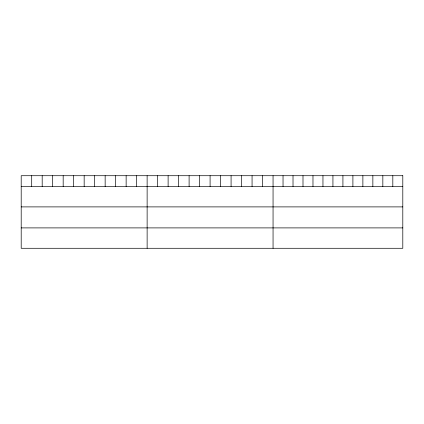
<?xml version="1.0" encoding="UTF-8"?>
<svg xmlns="http://www.w3.org/2000/svg" width="424" height="424" viewBox="0 0 424 424"><rect width="100%" height="100%" fill="white"/><g stroke="black" fill="none" stroke-linecap="round" stroke-linejoin="round"><path stroke-width="0.64" d="M21.2 186.507L402.8 186.507M21.2 206.896L402.8 206.896M21.2 227.9L402.8 227.9M392.82 175.716L392.82 186.507M382.84 175.716L382.84 186.507M372.86 175.716L372.86 186.507M362.88 175.716L362.88 186.507M352.901 175.716L352.901 186.507M342.921 175.716L342.921 186.507M332.935 175.716L332.935 186.507M322.956 175.716L322.956 186.507M312.976 175.716L312.976 186.507M302.996 175.716L302.996 186.507M293.016 175.716L293.016 186.507M283.036 175.716L283.036 186.507M273.056 175.716L273.056 248.284M262.562 175.716L262.562 186.507M252.068 175.716L252.068 186.507M241.574 175.716L241.574 186.507M231.08 175.716L231.08 186.507M220.586 175.716L220.586 186.507M210.092 175.716L210.092 186.507M199.598 175.716L199.598 186.507M189.104 175.716L189.104 186.507M178.61 175.716L178.61 186.507M168.116 175.716L168.116 186.507M157.622 175.716L157.622 186.507M147.128 175.716L147.128 248.284M136.634 175.716L136.634 186.507M126.14 175.716L126.14 186.507M115.646 175.716L115.646 186.507M105.152 175.716L105.152 186.507M94.658 175.716L94.658 186.507M84.164 175.716L84.164 186.507M73.67 175.716L73.67 186.507M63.176 175.716L63.176 186.507M52.682 175.716L52.682 186.507M42.188 175.716L42.188 186.507M31.694 175.716L31.694 186.507M402.8 175.716L21.2 175.716L21.2 248.284L402.8 248.284L402.8 175.716"/></g></svg>
